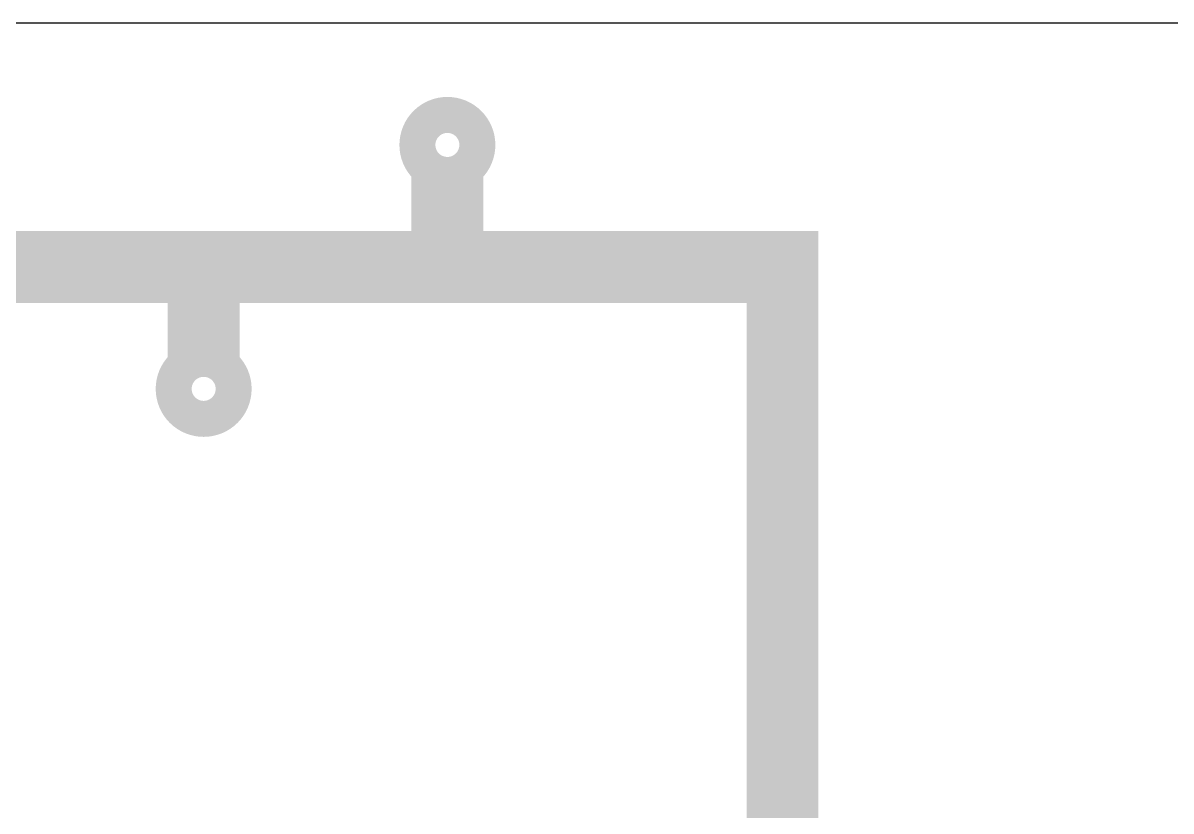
# Model space of a CAD drawing. Extents: x 0 to 395, y 0 to 270.
# Drawn here: x 327.7 to 351.63, y 130.27 to 146.69 of the extents above; entities that cross this region are included whole.
import ezdxf

# ---------------------------------------------------------------- set-up
doc = ezdxf.new("R2010")
doc.units = 0
doc.header["$LTSCALE"] = 0.3
doc.layers.get('0').update_dxf_attribs({"linetype": 'CONTINUOUS'})

msp = doc.modelspace()

# ---------------------------------------------------------------- linework, layer by layer
msp.add_line((221.615, 146.685), (368.935, 146.685))
at = {"const_width": 0.75}
for points in [[(335.925, 144.145, 1), (337.175, 144.145, 1)], [(330.845, 139.065, 1), (332.095, 139.065, 1)]]:
    msp.add_lwpolyline(points, format="xyb", close=True, dxfattribs=at)
at = {"const_width": 1.5}
for points in [[(336.55, 141.605), (336.55, 141.605), (336.55, 143.51)], [(343.535, 117.475), (343.535, 141.605), (316.865, 141.605)], [(331.47, 139.7), (331.47, 139.7), (331.47, 141.605)]]:
    msp.add_lwpolyline(points, dxfattribs=at)

doc.saveas('drawing.dxf')
